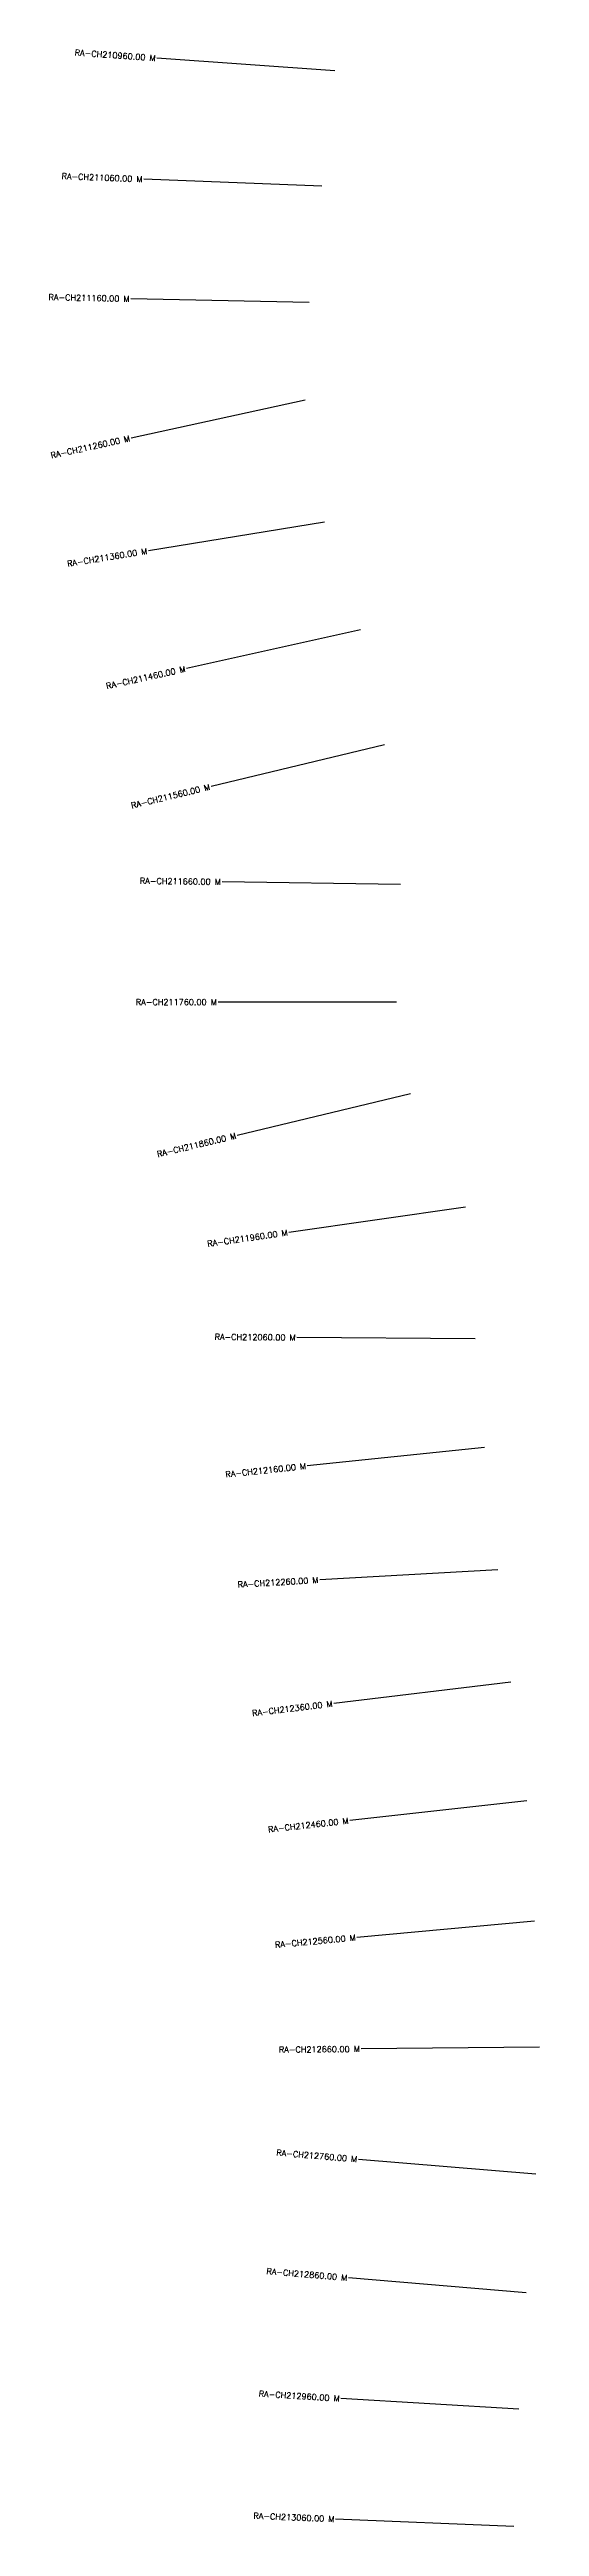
# Model space of a CAD drawing. Header units: metres. Extents: x 274532 to 277164, y 2071679 to 2073838.
# Drawn here: x 274532 to 274944, y 2071755 to 2073838 of the extents above; entities that cross this region are included whole.
import ezdxf
from ezdxf.enums import TextEntityAlignment as Align

# ---------------------------------------------------------------- set-up
doc = ezdxf.new("R2010")
doc.units = ezdxf.units.M
doc.header["$MEASUREMENT"] = 0
doc.layers.add('CS', color=134, linetype='Continuous')
doc.layers.add('CSMark', color=6, linetype='Continuous')
doc.styles.get("Standard").update_dxf_attribs({"font": 'simplex.shx'})

msp = doc.modelspace()

# ---------------------------------------------------------------- linework, layer by layer
at = {"layer": 'CS'}
for p, q in [((274771.4, 2073819.8), (274621.8, 2073830.4)), ((274760.7, 2073722.8), (274610.8, 2073728.7)), ((274749.9, 2073624.9), (274599.9, 2073628.1)), ((274746.7, 2073543), (274600.2, 2073511)), ((274762.8, 2073440.2), (274614.7, 2073416.2)), ((274793.2, 2073349.6), (274646.8, 2073317.2)), ((274813.3, 2073253.1), (274667.5, 2073218)), ((274826.7, 2073135.5), (274676.7, 2073137.7)), ((274823.3, 2073036.7), (274673.3, 2073036.7)), ((274835.3, 2072959.4), (274689.4, 2072924.6)), ((274881.3, 2072864.1), (274732.8, 2072843)), ((274889.6, 2072753.4), (274739.6, 2072754.6)), ((274897.4, 2072662.2), (274748.2, 2072646.6)), ((274908.6, 2072559.3), (274758.8, 2072550.8)), ((274919.5, 2072464.6), (274770.6, 2072446.8)), ((274933.1, 2072364.9), (274784.1, 2072348.4)), ((274939.5, 2072263.7), (274790.1, 2072250.1)), ((274943.6, 2072157.7), (274793.6, 2072156.3)), ((274940.7, 2072050.9), (274791.3, 2072063.4)), ((274932.5, 2071951.3), (274783, 2071963.7)), ((274926.3, 2071853.2), (274776.6, 2071862.2)), ((274922.1, 2071754.7), (274772.2, 2071760.9))]:
    msp.add_line(p, q, dxfattribs=at)

# ---------------------------------------------------------------- texts
at = {"layer": 'CSMark'}
for s, rotation, p in [('RA-CH210960.00 M', 355.9334, (274620.8, 2073830.5)), ('RA-CH211060.00 M', 357.7766, (274609.8, 2073728.7)), ('RA-CH211160.00 M', 358.7902, (274598.9, 2073628.1)), ('RA-CH211260.00 M', 12.3068, (274599.2, 2073510.8)), ('RA-CH211360.00 M', 9.1754, (274613.7, 2073416.1)), ('RA-CH211460.00 M', 12.4904, (274645.8, 2073317)), ('RA-CH211560.00 M', 13.5464, (274666.5, 2073217.8)), ('RA-CH211660.00 M', 359.1836, (274675.7, 2073137.7)), ('RA-CH211860.00 M', 13.395, (274688.4, 2072924.4)), ('RA-CH211960.00 M', 8.0683, (274731.8, 2072842.9)), ('RA-CH212060.00 M', 359.5518, (274738.6, 2072754.6)), ('RA-CH212160.00 M', 5.9763, (274747.3, 2072646.5)), ('RA-CH212260.00 M', 3.2527, (274757.8, 2072550.7)), ('RA-CH212360.00 M', 6.8358, (274769.6, 2072446.7)), ('RA-CH212460.00 M', 6.329, (274783.1, 2072348.3)), ('RA-CH212560.00 M', 5.2227, (274789.1, 2072250)), ('RA-CH212660.00 M', 0.5426, (274792.6, 2072156.3)), ('RA-CH212760.00 M', 355.1963, (274790.3, 2072063.5)), ('RA-CH212860.00 M', 355.2757, (274782, 2071963.8)), ('RA-CH212960.00 M', 356.5379, (274775.6, 2071862.3)), ('RA-CH213060.00 M', 357.6263, (274771.2, 2071760.9))]:
    msp.add_text(s, height=5, rotation=rotation, dxfattribs=at).set_placement(p, align=Align.MIDDLE_RIGHT)
msp.add_text('RA-CH211760.00 M', height=5, dxfattribs=at).set_placement((274672.3, 2073036.7), align=Align.MIDDLE_RIGHT)

doc.saveas('drawing.dxf')
